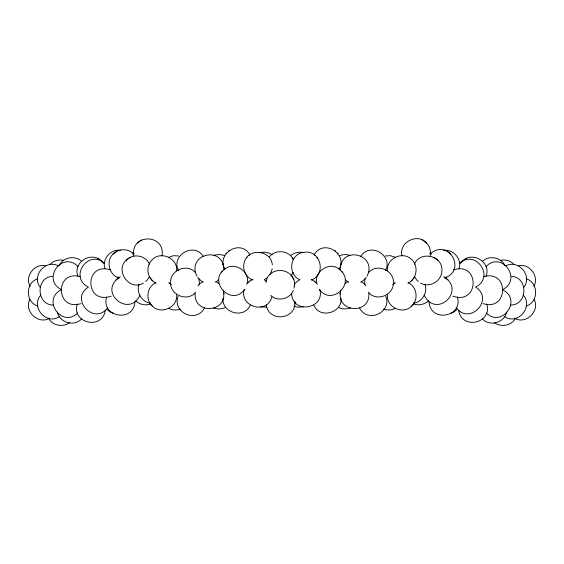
<?xml version="1.0" encoding="UTF-8"?>
<svg xmlns="http://www.w3.org/2000/svg" width="564" height="564" viewBox="0 0 564 564"><rect width="100%" height="100%" fill="white"/><g stroke="black" fill="none" stroke-linecap="round" stroke-linejoin="round"><path stroke-width="0.85" d="M222.984 298.434C221.765 313.112 244.55 319.189 250.212 305.152M223.866 269.853C223.414 244.635 186.078 254.258 196.963 276.148M176.581 270.783C178.005 257.896 159.725 250.219 151.589 260.413C145.068 267.117 147.571 279.54 156.186 283.184M176.61 294.817C178.111 308.036 158.985 315.685 151.222 304.722M294.528 284.778L294.542 285.87L294.542 283.389L294.063 288.204M294.887 301.578C296.664 319.534 268.358 322.939 266.293 304.56M294.5 284.651L294.542 283.551M265.954 282.656C267.921 265.122 294.873 267.322 294.577 284.524M247.384 282.931C249.817 270.734 233.433 260.878 224.098 269.691M195.243 291.962C192.112 315.304 228.885 313.14 223.231 290.615M199.247 284.665L199.402 282.085L198.754 278.672M162.03 255.986C165.851 233.334 129.939 233.242 133.802 255.929M272.271 268.697L270.17 274.471M244.071 289.797C239.686 306.887 266.927 314.895 271.883 297.024M367.037 276.148C377.922 254.258 340.586 244.635 340.134 269.853M106.617 296.995C100.674 317.172 133.612 322.862 134.93 302.008M506.592 312.061C504.611 322.678 489.658 327.007 482.396 318.886M430.198 255.929C431.432 250.635 429.253 244.557 424.664 241.575M459.033 268.852C462.367 259.362 453.308 248.731 443.445 250.331M77.303 303.982C71.071 323.144 102.352 330.448 105.292 310.426M29.829 299.413C23.815 311.004 37.985 324.871 49.343 318.329M341.636 262.542L340.444 266.088M340.769 290.615C335.115 313.14 371.887 315.304 368.757 291.962M365.246 278.672L364.696 280.801L364.753 284.665M138.998 284.27C135.994 292.335 141.909 302.353 150.567 303.164M486.069 276.297C491.942 261.139 469.643 249.478 460.647 263.303M178.189 296.206C171.738 312.132 196.335 323.835 204.408 308.022M139.816 295.212C129.833 317.821 98.813 293.513 117.989 278.419M149.559 276.304L147.43 279.836L145.674 281.464M223.809 293.893L224.134 293.153M385.593 270.438C393.207 255.478 370.153 241.709 360.784 256.26M407.814 283.184C417.219 279.236 418.974 265.306 411.043 258.975C402.104 250.832 386.171 258.777 387.419 270.783M387.39 294.817C386.114 307.119 402.583 315.015 411.466 306.372C418.721 300.055 417.191 287.005 408.47 282.804M445.454 278.242L446.082 276.959M414.413 264.255C419.813 250.663 442.162 255.224 441.915 269.811C442.507 280.498 429.994 288.472 420.589 283.107M523.907 287.238C532.747 275.754 518.365 259.073 505.746 265.856M515.545 318.061C511.795 325.696 501.107 327.571 494.409 322.721M293.386 272.405L290.805 276.071M293.379 290.34C290.079 299.124 277.488 302.022 270.776 295.437M533.889 286.329C539.515 276.459 529.631 263.36 518.584 265.7M339.013 269.19C348.108 254.181 323.814 238.389 314.233 254.576M249.767 254.576C240.186 238.389 215.892 254.181 224.987 269.19M224.803 269.007C207.319 281.267 231.388 307.394 244.72 289.353M272.306 264.84C271.376 250.458 248.794 247.392 244.487 261.633C241.928 268.697 245.544 277.291 252.644 280.026M59.107 265.63C62.851 257.311 74.631 255.118 81.413 261.054M40.756 295.12C30.252 306.717 46.262 325.414 59.22 316.757M114.88 252.644C105.193 258.735 108.302 275.331 119.335 277.96M127.993 258.855C113.392 268.267 128.599 292.018 143.411 283.107M411.466 280.879L414.343 277.241M411.466 306.372L412.777 304.722M413.32 304.024L414.343 302.734M107.816 307.584C94.385 326.07 69.076 299.089 88.52 287.027M294.175 284.623L296.558 281.88L299.576 279.885M486.02 266.532C501.748 250.402 522.75 279.532 502.637 289.607M197.936 285.793L200.192 283.375L202.807 281.803M366.297 277.439L363.047 280.696L360.791 282.007M246.503 284.2L249.683 281.091L252.883 279.328M225.96 253.504L226.517 252.968M228.441 251.086L229.146 250.402M221.617 272.109L222.167 271.573M246.503 257.882L247.053 257.346M248.978 255.464L249.683 254.78M248.978 281.781L249.683 281.091M77.747 312.942C62.202 328.431 41.426 299.949 61.06 289.903M81.604 318.886C74.342 327.007 59.389 322.678 57.408 312.061M49.794 264.636C53.072 260.906 58.381 259.257 63.217 260.272M269.437 256.796C275.563 248.907 289.402 250.437 293.365 259.68L292.307 257.678M457.214 309.319L453.541 312.202L450.735 313.274M368.743 272.391C377.245 262.88 394.504 270.607 393.425 283.114C393.475 295.014 377.386 301.669 369.032 293.047M392.622 284.51L394.885 282.909M430.254 253.983C448.176 237.67 467.154 270.241 444.665 277.96M428.457 300.873C424.6 304.349 418.883 305.871 413.934 304.081M459.745 263.169C475.473 249.027 495.072 276.487 476.277 286.709M464.701 259.567L466.09 258.545M462.17 261.407L463.347 260.54M115.077 252.503C120.492 248.118 128.916 249.119 133.746 253.983M137.383 242.992L139.336 241.575M139.541 241.434L141.627 239.919M132.639 254.117L133.943 253.166M128.19 258.714C134.923 253.187 146.231 256.289 149.587 264.255M118.193 278.278L119.582 277.262M112.92 254.061L117.171 250.987M133.062 253.807L134.14 253.024M126.033 260.279L130.277 257.198M116.036 279.836L120.28 276.762M345.274 283.473L348.122 281.478M194.968 293.047C186.113 302.255 169.144 294.041 170.596 281.528C170.92 269.684 187.234 263.48 195.257 272.391M218.761 279.97L215.511 282.155M290.608 255.562C294.211 252.651 299.244 251.375 303.742 252.679M264.192 279.744L267.244 277.728M482.587 261.054C489.369 255.118 501.149 257.311 504.893 265.63M155.53 282.804C146.809 287.005 145.279 300.055 152.534 306.372M394.095 283.537L395.223 282.839M395.223 308.332C391.79 310.334 387.207 310.588 383.548 309.023M311.356 280.026C326.803 274.252 320.648 249.415 303.904 252.319C289.952 253.504 287.132 274.435 299.808 279.744M37.478 278.849C25.169 282.86 25.373 302.544 37.894 306.019M69.591 322.721C62.893 327.571 52.205 325.696 48.455 318.061M168.692 257.311L173.564 255.682L178.703 255.971M453.188 269.98C479.978 260.913 479.696 305.385 452.857 296.171M180.452 309.023C176.793 310.588 172.21 310.334 168.777 308.332M483.757 276.6C509.461 269.514 508.516 311.688 483.087 303.615M339.472 255.711C342.856 254.308 346.74 254.251 350.195 255.429M224.987 307.648C221.356 309.354 217.175 309.206 213.432 307.937M526.106 306.019C538.627 302.544 538.831 282.86 526.522 278.849M150.066 304.081C145.117 305.871 139.4 304.349 135.543 300.873M111.143 296.171C84.304 305.385 84.022 260.913 110.812 269.98M80.913 303.615C55.483 311.688 54.539 269.514 80.243 276.6M500.783 260.272C505.619 259.257 510.928 260.906 514.206 264.636M213.805 255.429C217.26 254.251 221.144 254.308 224.528 255.711M350.568 307.937C346.825 309.206 342.644 309.354 339.013 307.648M52.445 276.275C35.335 277.439 36.286 305.455 53.566 305.046M260.258 252.679C264.241 251.565 268.838 252.327 272.186 254.766M303.284 306.844L297.334 307.176L293.858 306.055M385.297 255.971L390.436 255.682L395.308 257.311M413.433 303.164C422.091 302.353 428.005 292.335 425.002 284.27M266.666 307.176L260.716 306.844M510.434 305.046C527.714 305.455 528.665 277.439 511.555 276.275M45.416 265.7C34.369 263.36 24.485 276.459 30.111 286.329M120.555 250.331C110.692 248.731 101.633 259.362 104.967 268.852M426.617 242.992C417.353 232.509 398.48 242.435 401.97 255.986M58.254 265.856C45.635 259.073 31.253 275.754 40.093 287.238M103.353 263.303C94.357 249.478 72.058 261.139 77.931 276.297M113.265 313.274L110.459 312.202L106.786 309.319M514.657 318.329C526.015 324.871 540.185 311.004 534.171 299.413M504.78 316.757C517.738 325.414 533.748 306.717 523.244 295.12M502.94 289.903C522.574 299.949 501.798 328.431 486.253 312.942M339.902 269.691C330.567 260.878 314.183 270.734 316.615 282.931M311.116 279.328L315.022 281.781M361.193 281.803L363.808 283.375L366.064 285.793M203.209 282.007L200.953 280.696L197.703 277.439M169.115 282.909L171.378 284.51M168.777 282.839L169.905 283.537M348.489 282.155L345.238 279.97M61.363 289.607C41.25 279.532 62.251 250.402 77.98 266.532M264.424 279.885L266.236 281.083M475.48 287.027C494.924 299.089 469.615 326.07 456.184 307.584M215.878 281.478L218.726 283.473M429.86 253.024L430.938 253.807M443.72 276.762C466.759 290.502 436.155 319.245 424.184 295.212M446.829 250.987L448.923 252.503M449.12 252.644L451.08 254.061M422.373 239.919L424.459 241.434M430.057 253.166L431.361 254.117M436.007 258.855L437.967 260.279M433.723 257.198L435.81 258.714M444.418 277.262L445.807 278.278M446.011 278.419L447.964 279.836M97.91 258.545L99.299 259.567M100.653 260.54L101.83 261.407M104.255 263.169C88.527 249.027 68.928 276.487 87.723 286.709M418.326 281.464L416.57 279.836L414.441 276.304M334.854 250.402L335.559 251.086M337.483 252.968L338.04 253.504M341.833 271.573C354.27 285.469 330.765 305.688 319.28 289.353M314.317 254.78L315.022 255.464M316.947 257.346L317.497 257.882M339.197 269.007L342.383 272.109M314.317 281.091L317.497 284.2M149.657 277.241L152.534 280.879M149.657 302.734L150.68 304.024M203.216 256.26C193.847 241.709 170.793 255.478 178.407 270.438M359.592 308.022C367.665 323.835 392.262 312.132 385.811 296.206M293.738 279.681L291.948 276.282M117.918 276.959L118.546 278.242M313.788 305.152C319.45 319.189 342.235 313.112 341.016 298.434M339.866 293.153L340.191 293.893M223.555 266.088L222.364 262.542M486.697 303.982C492.929 323.144 461.648 330.448 458.708 310.426M457.383 296.995C463.326 317.172 430.388 322.862 429.07 302.008M319.929 289.797C324.652 309.065 292.575 314.416 291.637 293.752M294.845 302.678L294.887 303.897L294.873 302.805M294.923 301.902L294.923 302.551"/></g></svg>
